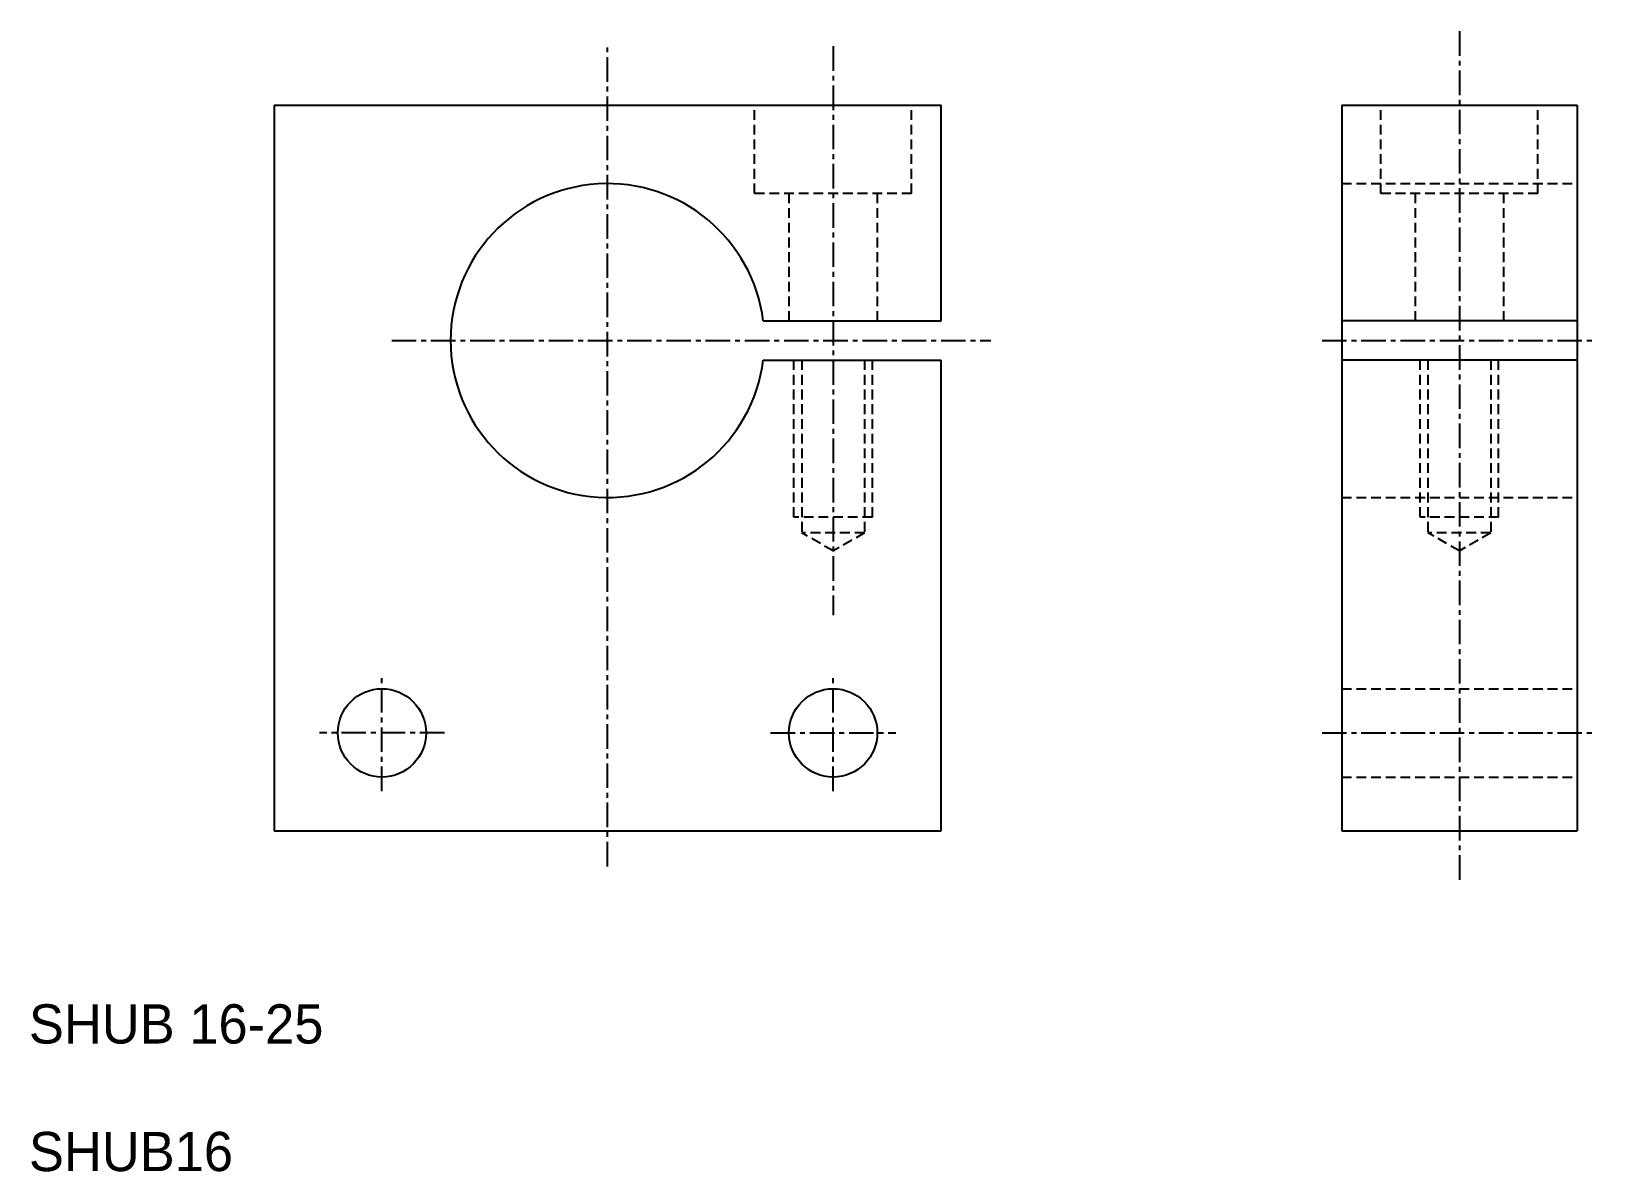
# Model space of a CAD drawing. Extents: x 44.8 to 124.6, y 64.1 to 122.2.
import ezdxf

# ---------------------------------------------------------------- set-up
doc = ezdxf.new("R2010")
doc.units = 0
doc.linetypes.add('CENTER', pattern=[2, 1.25, -0.25, 0.25, -0.25])
doc.linetypes.add('DASHED', pattern=[0.75, 0.5, -0.25])
doc.layers.get('0').update_dxf_attribs({"linetype": 'CONTINUOUS'})
doc.layers.add('CENTER', color=1, linetype='CENTER')

msp = doc.modelspace()

# ---------------------------------------------------------------- linework, layer by layer
at = {"color": 7, "linetype": 'CONTINUOUS'}
for p, q in [((57.156, 118.423), (91.156, 118.423)), ((57.156, 118.423), (57.156, 81.423)), ((91.156, 107.423), (91.156, 118.423)), ((111.579, 118.423), (111.579, 81.423)), ((111.579, 118.423), (123.579, 118.423)), ((123.579, 118.423), (123.579, 81.423)), ((82.093, 107.423), (91.156, 107.423)), ((123.579, 107.423), (111.579, 107.423)), ((82.093, 105.423), (91.156, 105.423)), ((91.156, 81.423), (91.156, 105.423)), ((123.579, 105.423), (111.579, 105.423)), ((57.156, 81.423), (91.156, 81.423)), ((111.579, 81.423), (123.579, 81.423))]:
    msp.add_line(p, q, dxfattribs=at)
at = {"color": 3, "linetype": 'DASHED'}
for p, q in [((81.656, 113.923), (81.656, 118.423)), ((89.656, 113.923), (89.656, 118.423)), ((113.579, 113.923), (113.579, 118.423)), ((121.579, 113.923), (121.579, 118.423)), ((111.579, 114.423), (123.579, 114.423)), ((89.656, 113.923), (81.656, 113.923)), ((83.406, 113.923), (83.406, 107.423)), ((87.906, 113.923), (87.906, 107.423)), ((121.579, 113.923), (113.579, 113.923)), ((115.329, 113.923), (115.329, 107.423)), ((119.829, 113.923), (119.829, 107.423)), ((83.656, 97.423), (83.656, 105.423)), ((84.056, 105.423), (84.056, 96.623)), ((87.256, 105.423), (87.256, 96.623)), ((87.656, 97.423), (87.656, 105.423)), ((115.579, 97.423), (115.579, 105.423)), ((115.979, 105.423), (115.979, 96.623)), ((119.179, 105.423), (119.179, 96.623)), ((119.579, 97.423), (119.579, 105.423)), ((111.579, 98.423), (123.579, 98.423)), ((87.656, 97.423), (83.656, 97.423)), ((119.579, 97.423), (115.579, 97.423)), ((87.256, 96.623), (84.056, 96.623)), ((85.656, 95.699), (84.056, 96.623)), ((87.256, 96.623), (85.656, 95.699)), ((119.179, 96.623), (115.979, 96.623)), ((117.579, 95.699), (115.979, 96.623)), ((119.179, 96.623), (117.579, 95.699)), ((111.579, 88.673), (123.579, 88.673)), ((111.579, 84.173), (123.579, 84.173))]:
    msp.add_line(p, q, dxfattribs=at)
at = {"color": 7, "linetype": 'CONTINUOUS'}
for centre in [(62.656, 86.423), (85.656, 86.423)]:
    msp.add_circle(centre, 2.25, dxfattribs=at)
msp.add_arc((74.156, 106.423), 8, 7.18076, 352.81924, dxfattribs=at)
at = {"layer": 'CENTER', "color": 1, "linetype": 'CENTER'}
for p, q in [((117.579, 122.187), (117.579, 78.811)), ((74.156, 79.616), (74.156, 121.547)), ((85.656, 121.423), (85.656, 92.423)), ((63.156, 106.423), (93.695, 106.423)), ((110.579, 106.423), (124.579, 106.423)), ((62.656, 83.454), (62.656, 89.392)), ((85.656, 83.454), (85.656, 89.392)), ((65.844, 86.423), (59.469, 86.423)), ((82.469, 86.423), (88.844, 86.423)), ((110.579, 86.423), (124.579, 86.423))]:
    msp.add_line(p, q, dxfattribs=at)

# ---------------------------------------------------------------- texts
at = {"color": 7, "linetype": 'CONTINUOUS'}
for s, p in [('SHUB 16-25', (44.662, 70.587)), ('SHUB16', (44.662, 64.082))]:
    msp.add_text(s, height=2, dxfattribs=at).set_placement(p)

doc.saveas('drawing.dxf')
